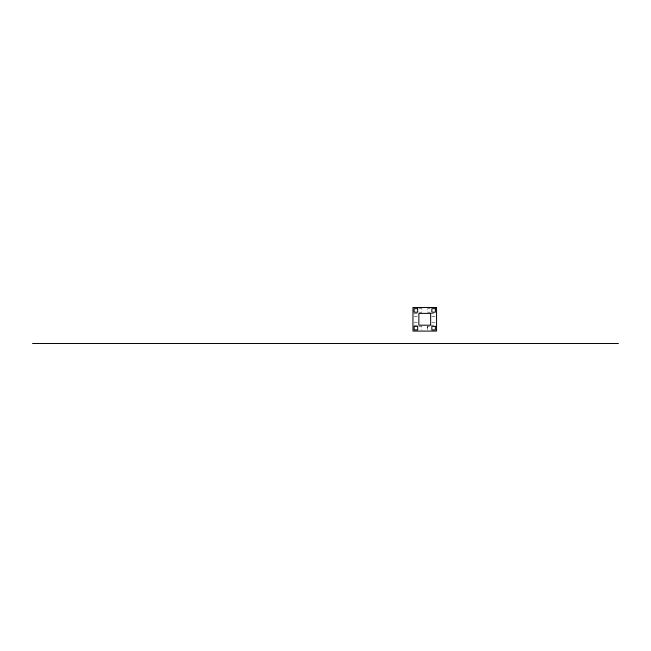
<?xml version="1.0" encoding="UTF-8"?>
<svg xmlns="http://www.w3.org/2000/svg" width="651" height="651" viewBox="0 0 651 651"><rect width="100%" height="100%" fill="white"/><g stroke="black" fill="none" stroke-linecap="round" stroke-linejoin="round"><path stroke-width="0.49" stroke-dasharray="3.25 2.44" d="M419.334 308.664L421.807 308.664L421.807 312.203L419.334 312.203M430.181 308.664L427.707 308.664L427.707 312.203L430.181 312.203M413.946 313.383L417.877 313.383M430.653 313.383L435.568 313.383M414.142 316.329L417.682 316.329M431.833 316.329L435.373 316.329M414.142 322.229L417.682 322.229M431.841 322.229L435.373 322.229M413.946 325.183L417.877 325.183M430.653 325.183L435.568 325.183M419.334 326.363L421.807 326.363L421.807 329.902M427.715 326.363L427.715 329.902L427.707 326.363L430.189 326.363"/><path stroke-width="0.98" d="M32.55 343.516L618.45 343.516M436.552 307.484L412.962 307.484L412.962 331.082L436.552 331.082L436.552 307.484M417.682 308.664L414.142 308.664L414.142 312.203L417.682 312.203L417.682 308.664M435.373 308.664L431.833 308.664L431.833 312.203L435.373 312.203L435.373 308.664M430.653 313.383L418.862 313.383L418.862 325.183L430.653 325.183L430.653 313.383M417.682 326.363L414.142 326.363L414.142 329.902L417.682 329.902L417.682 326.363M435.373 326.363L431.833 326.363L431.841 329.902L435.373 329.902L435.373 326.363"/></g></svg>
